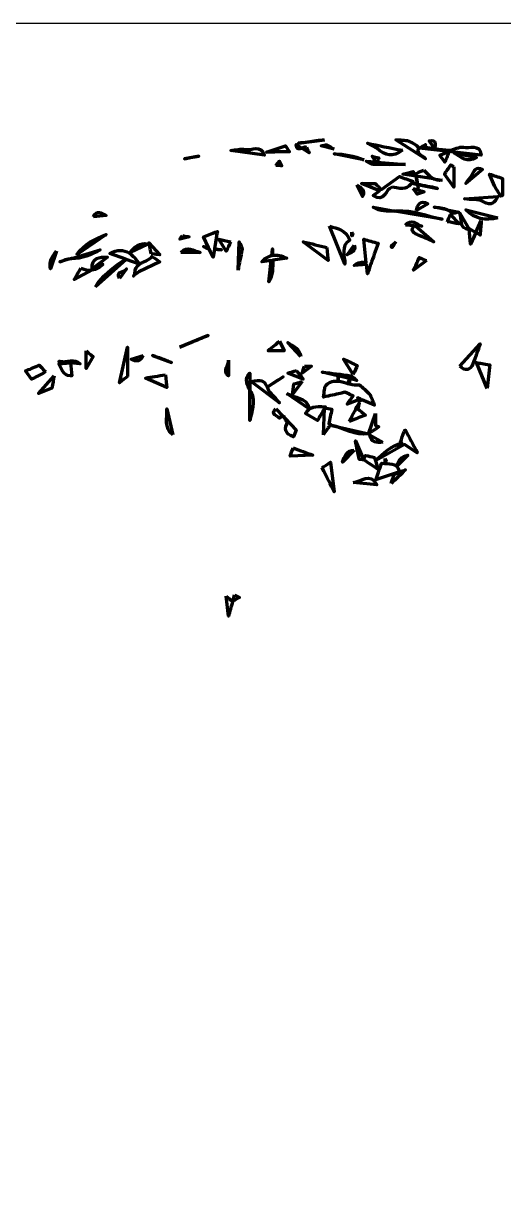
# Model space of a CAD drawing. Header units: inches. Extents: x 241 to 713, y -327 to -200.
# Drawn here: x 459.5 to 488.4, y -269.8 to -200 of the extents above; entities that cross this region are included whole.
import ezdxf

# ---------------------------------------------------------------- set-up
doc = ezdxf.new("R2010")
doc.units = ezdxf.units.IN
doc.header["$MEASUREMENT"] = 0
doc.layers.add('Layer 2', color=7, linetype='Continuous')
doc.layers.add('Layer 5', color=7, linetype='Continuous')
picture_1 = doc.add_image_def('image1.png', size_in_pixel=(128, 127))

# ---------------------------------------------------------------- blocks, each defined once
blk = doc.blocks.new('block 5')
at = {"layer": 'Layer 5', "color": 12, "lineweight": 70, "true_color": 0xcc0000}
for points, knots in [([(477.712, -221.826), (477.598, -221.94), (477.63, -222.19), (477.565, -222.538), (477.945, -222.457), (478.261, -222.38), (478.57, -222.31), (478.663, -222.288), (478.75, -222.266), (478.842, -222.245), (478.842, -222.245), (479.117, -222.365), (479.117, -222.365), (479.121, -222.372), (479.126, -222.379), (479.13, -222.386), (479.13, -222.386), (479.13, -222.371), (479.13, -222.371), (479.13, -222.371), (479.339, -222.462), (479.339, -222.462), (479.213, -222.638), (479.099, -222.798), (478.983, -222.956), (478.983, -222.956), (479.725, -222.679), (479.725, -222.679), (479.686, -222.647), (479.648, -222.615), (479.602, -222.577), (479.602, -222.577), (479.784, -222.657), (479.784, -222.657), (479.784, -222.657), (479.725, -222.679), (479.725, -222.679), (479.75, -222.7), (479.78, -222.726), (479.804, -222.745), (479.831, -222.727), (479.85, -222.713), (479.875, -222.697), (479.875, -222.697), (480.63, -223.027), (480.63, -223.027), (480.543, -222.821), (480.461, -222.609), (480.358, -222.364), (480.152, -222.174), (479.902, -221.946), (479.728, -221.788), (479.524, -221.822), (479.325, -221.788), (479.13, -221.742), (479.13, -221.742), (479.13, -221.424), (479.13, -221.424), (479.13, -221.424), (479.559, -221.527), (479.559, -221.527), (479.44, -221.435), (479.331, -221.277), (479.201, -221.256), (478.63, -221.158), (478.054, -221.098), (477.484, -221.028), (477.484, -221.028), (478.414, -221.252), (478.414, -221.252), (478.414, -221.252), (478.46, -221.576), (478.46, -221.576), (478.199, -221.544), (477.95, -221.582), (477.712, -221.826)], [0, 0, 0, 0, 1, 1, 1, 2, 2, 2, 3, 3, 3, 4, 4, 4, 5, 5, 5, 6, 6, 6, 7, 7, 7, 8, 8, 8, 9, 9, 9, 10, 10, 10, 11, 11, 11, 12, 12, 12, 13, 13, 13, 14, 14, 14, 15, 15, 15, 16, 16, 16, 17, 17, 17, 18, 18, 18, 19, 19, 19, 20, 20, 20, 21, 21, 21, 22, 22, 22, 23, 23, 23, 24, 24, 24, 25, 25, 25, 25]), ([(478.414, -221.252), (478.414, -221.252), (479.123, -221.422), (479.123, -221.422), (479.102, -221.524), (479.079, -221.626), (479.059, -221.728), (478.853, -221.674), (478.657, -221.603), (478.462, -221.576), (478.446, -221.465), (478.43, -221.358), (478.414, -221.252)], [0, 0, 0, 0, 1, 1, 1, 2, 2, 2, 3, 3, 3, 4, 4, 4, 4])]:
    blk.add_open_spline(points, degree=3, knots=knots, dxfattribs=at)
blk = doc.blocks.new('block 3')
at = {"layer": 'Layer 5', "color": 12, "lineweight": 70, "true_color": 0xcc0000}
for points, knots in [([(472.838, -207.612), (472.566, -207.557), (472.267, -207.644), (471.985, -207.666), (471.985, -207.666), (474.017, -207.954), (474.017, -207.954), (473.789, -207.291), (473.234, -207.688), (472.838, -207.612)], [0, 0, 0, 0, 1, 1, 1, 2, 2, 2, 3, 3, 3, 3]), ([(475.272, -207.389), (475.272, -207.389), (475.272, -207.384), (475.272, -207.384), (475.272, -207.384), (474.126, -207.775), (474.126, -207.775), (474.555, -207.764), (474.984, -207.758), (475.511, -207.748), (475.37, -207.53), (475.316, -207.46), (475.272, -207.389)], [0, 0, 0, 0, 1, 1, 1, 2, 2, 2, 3, 3, 3, 4, 4, 4, 4]), ([(476.254, -207.524), (476.254, -207.524), (475.913, -207.307), (475.913, -207.307), (475.958, -207.64), (476.098, -207.59), (476.254, -207.524)], [0, 0, 0, 0, 1, 1, 1, 2, 2, 2, 2]), ([(477.63, -207.025), (477.63, -207.025), (476.055, -207.237), (476.055, -207.237), (476.245, -207.215), (476.435, -207.193), (476.625, -207.166), (476.962, -207.123), (477.293, -207.074), (477.63, -207.025)], [0, 0, 0, 0, 1, 1, 1, 2, 2, 2, 3, 3, 3, 3]), ([(478.201, -207.595), (478.054, -207.509), (477.907, -207.416), (477.755, -207.329), (477.652, -207.346), (477.533, -207.362), (477.413, -207.384), (477.413, -207.384), (478.201, -207.595), (478.201, -207.595)], [0, 0, 0, 0, 1, 1, 1, 2, 2, 2, 3, 3, 3, 3]), ([(482.314, -207.661), (481.548, -207.509), (480.874, -207.373), (480.2, -207.237), (480.2, -207.237), (480.771, -207.525), (480.771, -207.525), (481.282, -208.019), (481.722, -208.084), (482.314, -207.661)], [0, 0, 0, 0, 1, 1, 1, 2, 2, 2, 3, 3, 3, 3]), ([(483.276, -207.514), (483.298, -207.449), (482.923, -207.188), (482.695, -207.106), (482.455, -207.025), (482.178, -207.047), (481.917, -207.025), (481.917, -207.025), (483.7, -208.166), (483.7, -208.166), (483.569, -207.954), (483.118, -207.96), (483.276, -207.514)], [0, 0, 0, 0, 1, 1, 1, 2, 2, 2, 3, 3, 3, 4, 4, 4, 4]), ([(485.982, -207.481), (485.737, -207.405), (485.417, -207.661), (485.129, -207.655), (484.841, -207.644), (484.558, -207.606), (484.27, -207.563), (484.243, -207.346), (484.422, -206.971), (483.917, -207.096), (483.917, -207.096), (484.245, -207.559), (484.245, -207.559), (484.057, -207.533), (483.865, -207.502), (483.678, -207.476), (483.689, -207.422), (483.694, -207.373), (483.705, -207.318), (483.586, -207.384), (483.466, -207.454), (483.347, -207.525), (483.347, -207.525), (487.058, -207.954), (487.058, -207.954), (486.971, -207.204), (486.346, -207.59), (485.982, -207.481)], [0, 0, 0, 0, 1, 1, 1, 2, 2, 2, 3, 3, 3, 4, 4, 4, 5, 5, 5, 6, 6, 6, 7, 7, 7, 8, 8, 8, 9, 9, 9, 9]), ([(469.556, -208.095), (469.436, -208.117), (469.317, -208.144), (469.197, -208.166), (469.197, -208.166), (470.056, -208.025), (470.056, -208.025), (469.887, -208.046), (469.719, -208.068), (469.556, -208.095)], [0, 0, 0, 0, 1, 1, 1, 2, 2, 2, 3, 3, 3, 3]), ([(476.527, -207.465), (476.441, -207.441), (476.345, -207.485), (476.254, -207.524), (476.254, -207.524), (476.701, -207.807), (476.701, -207.807), (476.636, -207.688), (476.576, -207.563), (476.527, -207.465)], [0, 0, 0, 0, 1, 1, 1, 2, 2, 2, 3, 3, 3, 3]), ([(479.983, -208.237), (479.413, -208.008), (478.82, -207.873), (478.201, -207.883), (478.201, -207.883), (479.983, -208.237), (479.983, -208.237)], [0, 0, 0, 0, 1, 1, 1, 2, 2, 2, 2]), ([(482.488, -208.525), (482.488, -208.525), (480.799, -208.373), (480.799, -208.373), (480.825, -208.296), (480.854, -208.215), (480.891, -208.106), (480.776, -208.084), (480.63, -208.052), (480.488, -208.025), (480.488, -208.025), (480.712, -208.365), (480.712, -208.365), (480.712, -208.365), (480.13, -208.313), (480.13, -208.313), (480.271, -208.383), (480.412, -208.508), (480.559, -208.514), (481.2, -208.536), (481.841, -208.525), (482.488, -208.525)], [0, 0, 0, 0, 1, 1, 1, 2, 2, 2, 3, 3, 3, 4, 4, 4, 5, 5, 5, 6, 6, 6, 7, 7, 7, 7]), ([(485.129, -207.737), (485.129, -207.737), (484.558, -207.954), (484.558, -207.954), (484.656, -208.084), (484.754, -208.22), (484.873, -208.378), (484.977, -208.117), (485.053, -207.927), (485.129, -207.737)], [0, 0, 0, 0, 1, 1, 1, 2, 2, 2, 3, 3, 3, 3]), ([(485.417, -207.807), (485.83, -208.101), (486.232, -208.438), (486.775, -208.095), (486.775, -208.095), (485.417, -207.807), (485.417, -207.807)], [0, 0, 0, 0, 1, 1, 1, 2, 2, 2, 2]), ([(474.696, -208.568), (474.865, -208.579), (474.957, -208.59), (475.055, -208.595), (475.055, -208.595), (474.913, -208.313), (474.913, -208.313), (474.859, -208.378), (474.805, -208.443), (474.696, -208.568)], [0, 0, 0, 0, 1, 1, 1, 2, 2, 2, 3, 3, 3, 3]), ([(485.417, -208.666), (485.352, -208.622), (485.286, -208.579), (485.221, -208.541), (485.096, -208.726), (484.971, -208.91), (484.846, -209.095), (484.846, -209.095), (485.417, -209.883), (485.417, -209.883), (485.417, -209.476), (485.417, -209.068), (485.417, -208.666)], [0, 0, 0, 0, 1, 1, 1, 2, 2, 2, 3, 3, 3, 4, 4, 4, 4]), ([(486.487, -209.166), (486.379, -209.34), (486.248, -209.503), (486.129, -209.666), (486.129, -209.666), (487.128, -208.813), (487.128, -208.813), (486.732, -208.595), (486.634, -208.916), (486.487, -209.166)], [0, 0, 0, 0, 1, 1, 1, 2, 2, 2, 3, 3, 3, 3]), ([(481.7, -209.883), (482.466, -210.024), (482.531, -210.013), (482.961, -209.546), (482.667, -209.438), (482.396, -209.34), (482.129, -209.236), (482.129, -209.236), (481.047, -210.026), (481.047, -210.026), (480.924, -209.908), (480.802, -209.792), (480.673, -209.666), (480.412, -209.666), (480.13, -209.666), (479.842, -209.666), (479.842, -209.666), (480.937, -210.107), (480.937, -210.107), (480.937, -210.107), (480.559, -210.383), (480.559, -210.383), (481.222, -210.861), (481.293, -209.992), (481.7, -209.883)], [0, 0, 0, 0, 1, 1, 1, 2, 2, 2, 3, 3, 3, 4, 4, 4, 5, 5, 5, 6, 6, 6, 7, 7, 7, 8, 8, 8, 8]), ([(483.596, -208.851), (483.368, -208.948), (483.184, -209.035), (482.993, -209.117), (482.982, -209.057), (482.972, -208.992), (482.961, -208.932), (482.754, -208.987), (482.548, -209.041), (482.341, -209.095), (482.341, -209.095), (483.138, -209.216), (483.138, -209.216), (483.169, -209.384), (483.202, -209.551), (483.227, -209.714), (483.227, -209.714), (482.988, -209.666), (482.988, -209.666), (483.069, -209.682), (483.146, -209.698), (483.227, -209.715), (483.243, -209.796), (483.26, -209.872), (483.27, -209.954), (483.27, -209.954), (483.228, -209.715), (483.228, -209.715), (483.619, -209.796), (484.021, -209.872), (484.417, -209.954), (484.417, -209.954), (483.227, -209.714), (483.227, -209.714), (483.227, -209.714), (483.138, -209.216), (483.138, -209.216), (483.138, -209.216), (484.188, -209.376), (484.188, -209.376), (483.959, -209.254), (483.78, -209.038), (483.596, -208.851)], [0, 0, 0, 0, 1, 1, 1, 2, 2, 2, 3, 3, 3, 4, 4, 4, 5, 5, 5, 6, 6, 6, 7, 7, 7, 8, 8, 8, 9, 9, 9, 10, 10, 10, 11, 11, 11, 12, 12, 12, 13, 13, 13, 14, 14, 14, 14]), ([(484.7, -209.454), (484.7, -209.454), (484.188, -209.376), (484.188, -209.376), (484.333, -209.453), (484.492, -209.5), (484.7, -209.454)], [0, 0, 0, 0, 1, 1, 1, 2, 2, 2, 2]), ([(487.846, -209.812), (487.971, -210.013), (488.101, -210.214), (488.226, -210.416), (488.269, -210.405), (488.307, -210.394), (488.346, -210.383), (488.346, -210.003), (488.346, -209.622), (488.346, -209.361), (488.063, -209.264), (487.813, -209.182), (487.558, -209.095), (487.558, -209.095), (487.846, -209.812), (487.846, -209.812)], [0, 0, 0, 0, 1, 1, 1, 2, 2, 2, 3, 3, 3, 4, 4, 4, 5, 5, 5, 5]), ([(479.559, -209.742), (479.559, -209.742), (479.912, -210.454), (479.912, -210.454), (480.103, -210.062), (479.82, -209.905), (479.559, -209.742)], [0, 0, 0, 0, 1, 1, 1, 2, 2, 2, 2]), ([(482.966, -209.959), (483.097, -210.155), (483.151, -210.236), (483.2, -210.312), (483.2, -210.312), (483.629, -210.166), (483.629, -210.166), (483.466, -210.117), (483.298, -210.062), (482.966, -209.959)], [0, 0, 0, 0, 1, 1, 1, 2, 2, 2, 3, 3, 3, 3]), ([(483.129, -211.312), (483.129, -211.312), (483.846, -210.883), (483.846, -210.883), (483.352, -210.606), (483.243, -210.959), (483.129, -211.312)], [0, 0, 0, 0, 1, 1, 1, 2, 2, 2, 2]), ([(487.188, -210.763), (487.677, -211.035), (487.862, -210.818), (488.058, -210.454), (488.058, -210.454), (486.058, -210.595), (486.058, -210.595), (486.438, -210.644), (486.878, -210.589), (487.188, -210.763)], [0, 0, 0, 0, 1, 1, 1, 2, 2, 2, 3, 3, 3, 3]), ([(463.693, -211.671), (463.693, -211.671), (464.481, -211.595), (464.481, -211.595), (464.204, -211.443), (463.921, -211.231), (463.693, -211.671)], [0, 0, 0, 0, 1, 1, 1, 2, 2, 2, 2]), ([(481.863, -211.321), (481.863, -211.321), (480.559, -211.095), (480.559, -211.095), (480.967, -211.349), (481.408, -211.358), (481.863, -211.321)], [0, 0, 0, 0, 1, 1, 1, 2, 2, 2, 2]), ([(481.863, -211.321), (481.863, -211.321), (484.7, -211.812), (484.7, -211.812), (483.798, -211.627), (482.934, -211.231), (481.988, -211.312), (481.946, -211.316), (481.905, -211.317), (481.863, -211.321)], [0, 0, 0, 0, 1, 1, 1, 2, 2, 2, 3, 3, 3, 3]), ([(485.016, -211.245), (484.767, -211.122), (484.487, -211.119), (484.216, -211.084), (484.216, -211.084), (485.016, -211.245), (485.016, -211.245)], [0, 0, 0, 0, 1, 1, 1, 2, 2, 2, 2]), ([(485.286, -211.443), (485.335, -211.502), (485.558, -211.404), (485.699, -211.383), (485.699, -211.383), (485.016, -211.245), (485.016, -211.245), (485.111, -211.292), (485.204, -211.349), (485.286, -211.443)], [0, 0, 0, 0, 1, 1, 1, 2, 2, 2, 3, 3, 3, 3]), ([(485.02, -211.97), (485.27, -212.013), (485.487, -212.057), (485.699, -212.095), (485.699, -212.095), (485.199, -211.524), (485.199, -211.524), (485.145, -211.665), (485.085, -211.801), (485.02, -211.97)], [0, 0, 0, 0, 1, 1, 1, 2, 2, 2, 3, 3, 3, 3]), ([(486.33, -212.453), (486.368, -212.785), (486.389, -213.051), (486.417, -213.312), (486.417, -213.312), (486.729, -212.615), (486.729, -212.615), (486.596, -212.537), (486.474, -212.466), (486.324, -212.377), (486.324, -212.393), (486.326, -212.407), (486.327, -212.421), (486.327, -212.421), (485.775, -211.453), (485.775, -211.453), (485.922, -211.807), (485.683, -212.383), (486.33, -212.453)], [0, 0, 0, 0, 1, 1, 1, 2, 2, 2, 3, 3, 3, 4, 4, 4, 5, 5, 5, 6, 6, 6, 6]), ([(488.058, -211.741), (488.058, -211.741), (486.129, -211.241), (486.129, -211.241), (486.672, -211.807), (487.324, -211.921), (488.058, -211.741)], [0, 0, 0, 0, 1, 1, 1, 2, 2, 2, 2]), ([(477.913, -212.241), (477.913, -212.241), (478.842, -214.529), (478.842, -214.529), (478.858, -214.013), (478.559, -213.437), (479.146, -213.083), (478.924, -212.453), (478.407, -212.366), (477.913, -212.241)], [0, 0, 0, 0, 1, 1, 1, 2, 2, 2, 3, 3, 3, 3]), ([(482.488, -212.171), (482.488, -212.171), (483.029, -212.209), (483.029, -212.209), (482.796, -212.457), (482.911, -212.617), (483.2, -212.741), (483.537, -212.882), (483.868, -213.024), (484.2, -213.17), (484.2, -213.17), (483.109, -212.214), (483.109, -212.214), (483.109, -212.214), (483.488, -212.241), (483.488, -212.241), (483.162, -212.127), (482.852, -211.741), (482.488, -212.171)], [0, 0, 0, 0, 1, 1, 1, 2, 2, 2, 3, 3, 3, 4, 4, 4, 5, 5, 5, 6, 6, 6, 6]), ([(487.058, -211.883), (487.058, -211.883), (486.729, -212.615), (486.729, -212.615), (486.809, -212.661), (486.885, -212.705), (486.993, -212.768), (487.02, -212.399), (487.041, -212.138), (487.058, -211.883)], [0, 0, 0, 0, 1, 1, 1, 2, 2, 2, 3, 3, 3, 3]), ([(462.693, -213.953), (462.693, -213.953), (464.481, -212.741), (464.481, -212.741), (463.791, -213.007), (463.133, -213.317), (462.693, -213.953)], [0, 0, 0, 0, 1, 1, 1, 2, 2, 2, 2]), ([(469.067, -212.806), (469.023, -212.861), (468.969, -212.942), (468.909, -213.024), (468.909, -213.024), (469.48, -212.882), (469.48, -212.882), (469.36, -212.861), (469.246, -212.839), (469.067, -212.806)], [0, 0, 0, 0, 1, 1, 1, 2, 2, 2, 3, 3, 3, 3]), ([(470.99, -213.632), (471.132, -213.649), (471.273, -213.654), (471.414, -213.67), (471.414, -213.67), (470.998, -213.586), (470.998, -213.586), (471.055, -213.257), (471.107, -212.915), (471.17, -212.546), (470.773, -212.709), (470.556, -212.795), (470.338, -212.882), (470.338, -212.882), (470.634, -213.513), (470.634, -213.513), (470.634, -213.513), (470.338, -213.453), (470.338, -213.453), (470.436, -213.502), (470.529, -213.578), (470.626, -213.594), (470.642, -213.596), (470.658, -213.597), (470.674, -213.599), (470.674, -213.599), (470.909, -214.1), (470.909, -214.1), (470.936, -213.947), (470.963, -213.79), (470.99, -213.632)], [0, 0, 0, 0, 1, 1, 1, 2, 2, 2, 3, 3, 3, 4, 4, 4, 5, 5, 5, 6, 6, 6, 7, 7, 7, 8, 8, 8, 9, 9, 9, 10, 10, 10, 10]), ([(479.271, -212.6), (479.271, -212.6), (479.271, -212.812), (479.271, -212.812), (479.293, -212.79), (479.336, -212.763), (479.336, -212.741), (479.326, -212.692), (479.293, -212.643), (479.271, -212.6)], [0, 0, 0, 0, 1, 1, 1, 2, 2, 2, 3, 3, 3, 3]), ([(462.383, -214.18), (463.034, -214.231), (463.577, -213.94), (464.122, -213.67), (464.122, -213.67), (462.383, -214.18), (462.383, -214.18)], [0, 0, 0, 0, 1, 1, 1, 2, 2, 2, 2]), ([(463.84, -215.882), (463.84, -215.882), (465.688, -214.242), (465.688, -214.242), (465.688, -214.242), (466.473, -214.526), (466.473, -214.526), (466.309, -214.637), (466.196, -214.794), (466.201, -215.084), (466.201, -215.084), (466.122, -215.241), (466.122, -215.241), (466.19, -215.138), (466.353, -215.082), (466.435, -214.986), (466.435, -214.986), (467.698, -214.382), (467.698, -214.382), (467.556, -214.284), (467.415, -214.187), (467.23, -214.056), (467.062, -214.301), (466.719, -214.36), (466.475, -214.523), (466.279, -214.219), (466.078, -214.002), (465.877, -213.866), (465.519, -213.627), (465.138, -213.638), (464.693, -213.882), (464.693, -213.882), (465.658, -214.231), (465.658, -214.231), (464.978, -214.601), (464.128, -215.366), (463.84, -215.882)], [0, 0, 0, 0, 1, 1, 1, 2, 2, 2, 3, 3, 3, 4, 4, 4, 5, 5, 5, 6, 6, 6, 7, 7, 7, 8, 8, 8, 9, 9, 9, 10, 10, 10, 11, 11, 11, 12, 12, 12, 12]), ([(465.91, -213.812), (465.91, -213.812), (466.98, -213.312), (466.98, -213.312), (466.48, -213.17), (466.209, -213.518), (465.91, -213.812)], [0, 0, 0, 0, 1, 1, 1, 2, 2, 2, 2]), ([(467.192, -213.899), (467.209, -213.899), (467.23, -213.904), (467.247, -213.904), (467.437, -213.926), (467.567, -213.942), (467.698, -213.953), (467.698, -213.953), (467.051, -213.241), (467.051, -213.241), (467.056, -213.257), (467.062, -213.279), (467.062, -213.295), (467.111, -213.518), (467.16, -213.736), (467.192, -213.899)], [0, 0, 0, 0, 1, 1, 1, 2, 2, 2, 3, 3, 3, 4, 4, 4, 5, 5, 5, 5]), ([(468.98, -213.812), (468.98, -213.812), (470.126, -213.812), (470.126, -213.812), (469.746, -213.719), (469.366, -213.371), (468.98, -213.812)], [0, 0, 0, 0, 1, 1, 1, 2, 2, 2, 2]), ([(471.979, -213.17), (471.697, -213.116), (471.485, -213.073), (471.267, -213.024), (471.267, -213.024), (471.697, -213.741), (471.697, -213.741), (471.789, -213.562), (471.876, -213.377), (471.979, -213.17)], [0, 0, 0, 0, 1, 1, 1, 2, 2, 2, 3, 3, 3, 3]), ([(472.414, -214.882), (472.49, -214.502), (472.566, -214.116), (472.669, -213.605), (472.642, -213.54), (472.561, -213.355), (472.485, -213.17), (472.485, -213.17), (472.414, -214.882), (472.414, -214.882)], [0, 0, 0, 0, 1, 1, 1, 2, 2, 2, 3, 3, 3, 3]), ([(474.495, -213.985), (474.49, -213.855), (474.484, -213.73), (474.484, -213.6), (474.484, -213.6), (474.44, -214.006), (474.44, -214.006), (474.228, -214.059), (474.028, -214.172), (473.843, -214.382), (473.843, -214.382), (474.408, -214.302), (474.408, -214.302), (474.408, -214.302), (474.267, -215.599), (474.267, -215.599), (474.506, -215.178), (474.52, -214.735), (474.506, -214.288), (474.506, -214.288), (475.343, -214.17), (475.343, -214.17), (475.044, -214.013), (474.761, -213.942), (474.495, -213.985)], [0, 0, 0, 0, 1, 1, 1, 2, 2, 2, 3, 3, 3, 4, 4, 4, 5, 5, 5, 6, 6, 6, 7, 7, 7, 8, 8, 8, 8]), ([(477.761, -213.524), (477.315, -213.415), (476.832, -213.29), (476.343, -213.17), (476.343, -213.17), (477.842, -214.311), (477.842, -214.311), (477.82, -214.1), (477.799, -213.882), (477.761, -213.524)], [0, 0, 0, 0, 1, 1, 1, 2, 2, 2, 3, 3, 3, 3]), ([(479.413, -213.382), (479.413, -213.382), (478.983, -213.953), (478.983, -213.953), (479.211, -213.828), (479.538, -213.774), (479.413, -213.382)], [0, 0, 0, 0, 1, 1, 1, 2, 2, 2, 2]), ([(480.131, -214.44), (479.884, -214.381), (479.64, -214.388), (479.413, -214.599), (479.413, -214.599), (480.143, -214.548), (480.143, -214.548), (480.143, -214.548), (480.2, -215.099), (480.2, -215.099), (480.265, -214.911), (480.335, -214.723), (480.399, -214.53), (480.399, -214.53), (480.412, -214.529), (480.412, -214.529), (480.407, -214.529), (480.407, -214.529), (480.401, -214.523), (480.543, -214.138), (480.689, -213.73), (480.852, -213.268), (480.537, -213.181), (480.26, -213.105), (479.983, -213.024), (479.983, -213.024), (480.131, -214.44), (480.131, -214.44)], [0, 0, 0, 0, 1, 1, 1, 2, 2, 2, 3, 3, 3, 4, 4, 4, 5, 5, 5, 6, 6, 6, 7, 7, 7, 8, 8, 8, 9, 9, 9, 9]), ([(481.917, -213.17), (481.917, -213.17), (481.7, -213.382), (481.7, -213.382), (481.678, -213.409), (481.635, -213.431), (481.635, -213.453), (481.635, -213.48), (481.678, -213.502), (481.7, -213.524), (481.771, -213.409), (481.841, -213.29), (481.917, -213.17)], [0, 0, 0, 0, 1, 1, 1, 2, 2, 2, 3, 3, 3, 4, 4, 4, 4]), ([(461.481, -213.741), (461.204, -214.045), (461.041, -214.388), (461.123, -214.811), (461.123, -214.811), (461.481, -213.741), (461.481, -213.741)], [0, 0, 0, 0, 1, 1, 1, 2, 2, 2, 2]), ([(462.335, -214.181), (462.128, -214.165), (461.911, -214.311), (461.693, -214.382), (461.693, -214.382), (462.383, -214.18), (462.383, -214.18), (462.366, -214.179), (462.351, -214.183), (462.335, -214.181)], [0, 0, 0, 0, 1, 1, 1, 2, 2, 2, 3, 3, 3, 3]), ([(463.622, -214.811), (463.622, -214.811), (464.551, -214.1), (464.551, -214.1), (464.046, -214.083), (463.59, -214.127), (463.622, -214.811)], [0, 0, 0, 0, 1, 1, 1, 2, 2, 2, 2]), ([(483.77, -214.311), (483.656, -214.263), (483.537, -214.214), (483.319, -214.127), (483.205, -214.377), (483.097, -214.632), (482.988, -214.882), (482.988, -214.882), (483.77, -214.311), (483.77, -214.311)], [0, 0, 0, 0, 1, 1, 1, 2, 2, 2, 3, 3, 3, 3]), ([(462.943, -214.768), (462.807, -215.007), (462.677, -215.23), (462.552, -215.458), (462.552, -215.458), (463.631, -214.874), (463.631, -214.874), (463.418, -214.896), (463.189, -214.856), (462.943, -214.768)], [0, 0, 0, 0, 1, 1, 1, 2, 2, 2, 3, 3, 3, 3]), ([(463.631, -214.874), (463.866, -214.849), (464.081, -214.748), (464.269, -214.529), (464.269, -214.529), (463.631, -214.874), (463.631, -214.874)], [0, 0, 0, 0, 1, 1, 1, 2, 2, 2, 2]), ([(465.269, -215.382), (465.269, -215.382), (465.698, -214.811), (465.698, -214.811), (465.6, -215.04), (465.013, -214.898), (465.269, -215.382)], [0, 0, 0, 0, 1, 1, 1, 2, 2, 2, 2]), ([(468.909, -219.528), (468.909, -219.528), (470.626, -218.816), (470.626, -218.816), (470.317, -218.941), (470.001, -219.071), (469.692, -219.202), (469.431, -219.31), (469.17, -219.419), (468.909, -219.528)], [0, 0, 0, 0, 1, 1, 1, 2, 2, 2, 3, 3, 3, 3]), ([(474.913, -219.169), (474.718, -219.332), (474.522, -219.495), (474.229, -219.745), (474.625, -219.745), (474.913, -219.745), (475.196, -219.745), (475.196, -219.745), (474.913, -219.169), (474.913, -219.169)], [0, 0, 0, 0, 1, 1, 1, 2, 2, 2, 3, 3, 3, 3]), ([(476.201, -220.098), (476.131, -219.636), (475.745, -219.463), (475.413, -219.24), (475.413, -219.24), (476.201, -220.098), (476.201, -220.098)], [0, 0, 0, 0, 1, 1, 1, 2, 2, 2, 2]), ([(463.264, -219.756), (463.264, -220.191), (463.264, -220.5), (463.264, -220.816), (463.264, -220.816), (463.693, -220.098), (463.693, -220.098), (463.601, -220.028), (463.508, -219.952), (463.264, -219.756)], [0, 0, 0, 0, 1, 1, 1, 2, 2, 2, 3, 3, 3, 3]), ([(465.769, -221.294), (465.769, -220.669), (465.769, -220.098), (465.769, -219.528), (465.769, -219.528), (465.269, -221.674), (465.269, -221.674), (465.459, -221.527), (465.644, -221.386), (465.769, -221.294)], [0, 0, 0, 0, 1, 1, 1, 2, 2, 2, 3, 3, 3, 3]), ([(485.775, -220.669), (486.101, -220.995), (486.379, -220.941), (486.552, -220.528), (486.721, -220.131), (486.846, -219.718), (486.987, -219.316), (486.987, -219.316), (485.775, -220.669), (485.775, -220.669)], [0, 0, 0, 0, 1, 1, 1, 2, 2, 2, 3, 3, 3, 3]), ([(460.835, -221.017), (460.601, -220.783), (460.509, -220.691), (460.433, -220.615), (460.096, -220.756), (459.857, -220.859), (459.623, -220.957), (459.623, -220.957), (459.982, -221.457), (459.982, -221.457), (460.215, -221.337), (460.454, -221.212), (460.835, -221.017)], [0, 0, 0, 0, 1, 1, 1, 2, 2, 2, 3, 3, 3, 4, 4, 4, 4]), ([(462.335, -221.245), (462.362, -221.245), (462.383, -221.245), (462.411, -221.245), (462.384, -220.981), (462.362, -220.723), (462.335, -220.464), (462.335, -220.464), (462.911, -220.528), (462.911, -220.528), (462.731, -220.348), (462.53, -220.327), (462.329, -220.348), (462.112, -220.369), (461.89, -220.429), (461.676, -220.392), (461.676, -220.392), (462.299, -220.461), (462.299, -220.461), (462.299, -220.461), (461.623, -220.528), (461.623, -220.528), (461.807, -220.821), (461.851, -221.25), (462.335, -221.245)], [0, 0, 0, 0, 1, 1, 1, 2, 2, 2, 3, 3, 3, 4, 4, 4, 5, 5, 5, 6, 6, 6, 7, 7, 7, 8, 8, 8, 8]), ([(461.644, -220.392), (461.655, -220.394), (461.666, -220.39), (461.676, -220.392), (461.676, -220.392), (461.623, -220.386), (461.623, -220.386), (461.628, -220.386), (461.639, -220.392), (461.644, -220.392)], [0, 0, 0, 0, 1, 1, 1, 2, 2, 2, 3, 3, 3, 3]), ([(466.698, -220.028), (466.698, -220.028), (465.981, -220.245), (465.981, -220.245), (466.296, -220.43), (466.546, -220.403), (466.698, -220.028)], [0, 0, 0, 0, 1, 1, 1, 2, 2, 2, 2]), ([(468.333, -220.43), (468.36, -220.441), (468.382, -220.446), (468.409, -220.457), (468.409, -220.457), (467.268, -220.028), (467.268, -220.028), (467.621, -220.158), (467.98, -220.294), (468.333, -220.43)], [0, 0, 0, 0, 1, 1, 1, 2, 2, 2, 3, 3, 3, 3]), ([(471.838, -220.316), (471.887, -220.625), (471.441, -220.935), (471.838, -221.245), (471.838, -221.245), (471.838, -220.316), (471.838, -220.316)], [0, 0, 0, 0, 1, 1, 1, 2, 2, 2, 2]), ([(479.342, -221.174), (479.445, -220.962), (479.543, -220.75), (479.597, -220.636), (479.309, -220.5), (479.043, -220.37), (478.771, -220.245), (478.771, -220.245), (479.342, -221.174), (479.342, -221.174)], [0, 0, 0, 0, 1, 1, 1, 2, 2, 2, 3, 3, 3, 3]), ([(487.416, -222.027), (487.471, -221.533), (487.525, -221.038), (487.579, -220.587), (487.199, -220.528), (486.987, -220.49), (486.775, -220.457), (486.775, -220.457), (487.416, -222.027), (487.416, -222.027)], [0, 0, 0, 0, 1, 1, 1, 2, 2, 2, 3, 3, 3, 3]), ([(461.335, -221.245), (461.335, -221.245), (460.406, -222.315), (460.406, -222.315), (460.677, -222.207), (460.943, -222.098), (461.204, -221.995), (461.253, -221.723), (461.297, -221.484), (461.335, -221.245)], [0, 0, 0, 0, 1, 1, 1, 2, 2, 2, 3, 3, 3, 3]), ([(468.051, -221.185), (467.589, -221.261), (467.214, -221.321), (466.839, -221.386), (466.839, -221.386), (468.127, -221.957), (468.127, -221.957), (468.105, -221.739), (468.083, -221.522), (468.051, -221.185)], [0, 0, 0, 0, 1, 1, 1, 2, 2, 2, 3, 3, 3, 3]), ([(473.126, -222.117), (473.126, -222.117), (473.126, -221.098), (473.126, -221.098), (472.754, -221.427), (472.989, -221.87), (473.126, -222.117)], [0, 0, 0, 0, 1, 1, 1, 2, 2, 2, 2]), ([(474.169, -221.929), (473.979, -221.517), (473.805, -221.468), (473.196, -221.598), (473.196, -221.598), (474.913, -222.886), (474.913, -222.886), (474.691, -222.636), (474.473, -222.386), (474.251, -222.136), (474.223, -222.06), (474.191, -221.989), (474.169, -221.93), (474.49, -221.728), (474.81, -221.517), (475.125, -221.315), (475.125, -221.315), (474.169, -221.929), (474.169, -221.929)], [0, 0, 0, 0, 1, 1, 1, 2, 2, 2, 3, 3, 3, 4, 4, 4, 5, 5, 5, 6, 6, 6, 6]), ([(475.93, -220.924), (475.756, -220.984), (475.582, -221.044), (475.413, -221.098), (475.413, -221.098), (476.343, -221.457), (476.343, -221.457), (476.196, -221.267), (476.049, -221.082), (475.93, -220.924)], [0, 0, 0, 0, 1, 1, 1, 2, 2, 2, 3, 3, 3, 3]), ([(476.419, -220.669), (476.37, -220.816), (476.321, -220.957), (476.272, -221.098), (476.272, -221.098), (476.842, -220.669), (476.842, -220.669), (476.701, -220.669), (476.554, -220.669), (476.419, -220.669)], [0, 0, 0, 0, 1, 1, 1, 2, 2, 2, 3, 3, 3, 3]), ([(476.272, -221.598), (476.103, -221.647), (475.935, -221.696), (475.772, -221.745), (475.745, -221.957), (475.723, -222.174), (475.696, -222.386), (475.696, -222.386), (476.272, -221.598), (476.272, -221.598)], [0, 0, 0, 0, 1, 1, 1, 2, 2, 2, 3, 3, 3, 3]), ([(473.18, -222.217), (473.166, -222.19), (473.147, -222.155), (473.126, -222.117), (473.126, -222.117), (473.126, -223.956), (473.126, -223.956), (473.218, -223.386), (473.512, -222.864), (473.18, -222.217)], [0, 0, 0, 0, 1, 1, 1, 2, 2, 2, 3, 3, 3, 3]), ([(475.343, -222.315), (475.343, -222.315), (476.701, -223.244), (476.701, -223.244), (476.544, -222.505), (475.805, -222.609), (475.343, -222.315)], [0, 0, 0, 0, 1, 1, 1, 2, 2, 2, 2]), ([(468.48, -224.815), (468.48, -224.815), (468.127, -223.244), (468.127, -223.244), (468.181, -223.782), (467.926, -224.391), (468.48, -224.815)], [0, 0, 0, 0, 1, 1, 1, 2, 2, 2, 2]), ([(474.696, -223.244), (474.321, -223.603), (474.799, -223.641), (474.913, -223.815), (475.002, -223.718), (475.063, -223.684), (475.11, -223.682), (475.11, -223.682), (474.696, -223.244), (474.696, -223.244)], [0, 0, 0, 0, 1, 1, 1, 2, 2, 2, 3, 3, 3, 3]), ([(477.554, -224.815), (477.701, -224.603), (477.848, -224.391), (477.994, -224.179), (477.956, -224.168), (477.918, -224.163), (477.88, -224.152), (477.94, -223.869), (477.994, -223.592), (478.065, -223.261), (477.924, -223.228), (477.777, -223.201), (477.641, -223.174), (477.652, -223.158), (477.663, -223.136), (477.674, -223.114), (477.076, -223.076), (476.696, -223.103), (476.484, -223.527), (476.484, -223.527), (477.201, -223.956), (477.201, -223.956), (477.328, -223.723), (477.466, -223.483), (477.629, -223.195), (477.629, -223.195), (477.554, -224.815), (477.554, -224.815)], [0, 0, 0, 0, 1, 1, 1, 2, 2, 2, 3, 3, 3, 4, 4, 4, 5, 5, 5, 6, 6, 6, 7, 7, 7, 8, 8, 8, 9, 9, 9, 9]), ([(479.114, -224), (479.532, -223.837), (479.771, -223.744), (480.097, -223.619), (479.929, -223.484), (479.777, -223.364), (479.63, -223.244), (479.63, -223.244), (479.701, -222.886), (479.701, -222.886), (479.532, -223.206), (479.364, -223.527), (479.114, -224)], [0, 0, 0, 0, 1, 1, 1, 2, 2, 2, 3, 3, 3, 4, 4, 4, 4]), ([(475.11, -223.682), (475.11, -223.682), (475.245, -223.826), (475.245, -223.826), (475.213, -223.747), (475.176, -223.68), (475.11, -223.682)], [0, 0, 0, 0, 1, 1, 1, 2, 2, 2, 2]), ([(475.419, -224.027), (475.191, -224.424), (475.196, -224.739), (475.756, -224.929), (475.81, -224.788), (475.864, -224.657), (475.913, -224.532), (475.913, -224.532), (475.245, -223.826), (475.245, -223.826), (475.287, -223.927), (475.325, -224.041), (475.419, -224.027)], [0, 0, 0, 0, 1, 1, 1, 2, 2, 2, 3, 3, 3, 4, 4, 4, 4]), ([(480.7, -223.527), (480.7, -223.527), (480.271, -224.744), (480.271, -224.744), (480.483, -224.603), (480.689, -224.462), (480.901, -224.326), (480.836, -224.299), (480.766, -224.271), (480.7, -224.244), (480.7, -224.005), (480.7, -223.766), (480.7, -223.527)], [0, 0, 0, 0, 1, 1, 1, 2, 2, 2, 3, 3, 3, 4, 4, 4, 4]), ([(480.271, -224.744), (480.271, -224.744), (478.054, -224.244), (478.054, -224.244), (478.804, -224.38), (479.461, -224.907), (480.271, -224.744)], [0, 0, 0, 0, 1, 1, 1, 2, 2, 2, 2]), ([(482.417, -224.603), (482.336, -224.815), (482.271, -225.032), (482.2, -225.244), (482.2, -225.244), (482.286, -225.299), (482.286, -225.299), (481.639, -225.453), (481.175, -225.925), (480.683, -226.354), (480.683, -226.354), (480.63, -226.173), (480.63, -226.173), (480.445, -226.13), (480.266, -226.092), (480.086, -226.048), (480.05, -226.131), (480.009, -226.213), (479.973, -226.291), (479.973, -226.291), (479.483, -225.173), (479.483, -225.173), (479.559, -225.543), (479.619, -225.912), (479.711, -226.276), (479.722, -226.309), (479.891, -226.304), (479.983, -226.314), (480.271, -226.505), (480.559, -226.7), (480.842, -226.89), (480.842, -226.89), (480.692, -226.385), (480.692, -226.385), (480.692, -226.385), (482.435, -225.395), (482.435, -225.395), (482.435, -225.395), (483.2, -225.885), (483.2, -225.885), (482.961, -225.423), (482.716, -224.961), (482.493, -224.527), (482.51, -224.505), (482.439, -224.543), (482.417, -224.603)], [0, 0, 0, 0, 1, 1, 1, 2, 2, 2, 3, 3, 3, 4, 4, 4, 5, 5, 5, 6, 6, 6, 7, 7, 7, 8, 8, 8, 9, 9, 9, 10, 10, 10, 11, 11, 11, 12, 12, 12, 13, 13, 13, 14, 14, 14, 15, 15, 15, 15]), ([(481.13, -225.244), (481.13, -225.244), (480.342, -224.815), (480.342, -224.815), (480.429, -225.277), (480.755, -225.309), (481.13, -225.244)], [0, 0, 0, 0, 1, 1, 1, 2, 2, 2, 2]), ([(475.729, -225.603), (475.674, -225.76), (475.614, -225.929), (475.555, -226.103), (475.555, -226.103), (476.913, -226.032), (476.913, -226.032), (476.533, -225.891), (476.147, -225.755), (475.729, -225.603)], [0, 0, 0, 0, 1, 1, 1, 2, 2, 2, 3, 3, 3, 3]), ([(479.413, -225.744), (478.918, -225.722), (478.837, -226.119), (478.701, -226.461), (478.701, -226.461), (479.413, -225.744), (479.413, -225.744)], [0, 0, 0, 0, 1, 1, 1, 2, 2, 2, 2]), ([(481.271, -226.244), (481.271, -226.244), (481.271, -226.461), (481.271, -226.461), (481.298, -226.434), (481.341, -226.407), (481.341, -226.391), (481.325, -226.336), (481.298, -226.293), (481.271, -226.244)], [0, 0, 0, 0, 1, 1, 1, 2, 2, 2, 3, 3, 3, 3]), ([(481.988, -226.673), (481.988, -226.673), (482.629, -226.032), (482.629, -226.032), (482.276, -226.108), (482.07, -226.325), (481.988, -226.673)], [0, 0, 0, 0, 1, 1, 1, 2, 2, 2, 2]), ([(477.484, -226.787), (477.777, -227.385), (477.989, -227.814), (478.201, -228.243), (478.201, -228.243), (477.984, -226.461), (477.984, -226.461), (477.799, -226.581), (477.609, -226.706), (477.484, -226.787)], [0, 0, 0, 0, 1, 1, 1, 2, 2, 2, 3, 3, 3, 3]), ([(480.7, -227.532), (480.7, -227.532), (482.129, -227.032), (482.129, -227.032), (481.961, -226.423), (481.472, -226.602), (481.07, -226.516), (480.929, -226.907), (480.814, -227.216), (480.7, -227.532)], [0, 0, 0, 0, 1, 1, 1, 2, 2, 2, 3, 3, 3, 3]), ([(481.631, -227.749), (481.918, -227.475), (482.199, -227.195), (482.492, -226.928), (482.273, -227), (482.048, -227.119), (481.825, -227.184), (481.766, -227.366), (481.698, -227.558), (481.631, -227.749)], [0, 0, 0, 0, 1, 1, 1, 2, 2, 2, 3, 3, 3, 3]), ([(479.342, -227.673), (479.342, -227.673), (480.771, -227.814), (480.771, -227.814), (480.369, -227.032), (479.826, -227.667), (479.342, -227.673)], [0, 0, 0, 0, 1, 1, 1, 2, 2, 2, 2]), ([(471.697, -234.536), (471.697, -234.536), (471.838, -235.747), (471.838, -235.747), (471.919, -235.465), (471.996, -235.177), (472.088, -234.845), (471.958, -234.742), (471.827, -234.639), (471.697, -234.536)], [0, 0, 0, 0, 1, 1, 1, 2, 2, 2, 3, 3, 3, 3]), ([(472.197, -234.46), (472.197, -234.46), (472.126, -234.818), (472.126, -234.818), (472.246, -234.748), (472.365, -234.682), (472.501, -234.606), (472.392, -234.552), (472.294, -234.508), (472.197, -234.46)], [0, 0, 0, 0, 1, 1, 1, 2, 2, 2, 3, 3, 3, 3])]:
    blk.add_open_spline(points, degree=3, knots=knots, dxfattribs=at)
at = {"layer": 'Layer 5'}
blk.add_blockref('block 5', (0, 0), dxfattribs=at)
blk = doc.blocks.new('block 2')
at = {"layer": 'Layer 5'}
blk.add_blockref('block 3', (0, 0), dxfattribs=at)

msp = doc.modelspace()

# ---------------------------------------------------------------- block references
at = {"layer": 'Layer 5'}
msp.add_blockref('block 2', (0, 0), dxfattribs=at)

# ---------------------------------------------------------------- pictures from other files: only their frames are drawn
at = {"layer": 'Layer 2'}
image = msp.add_image(picture_1, insert=(416, -327), size_in_units=(128, 127), dxfattribs=at)

doc.saveas('drawing.dxf')
